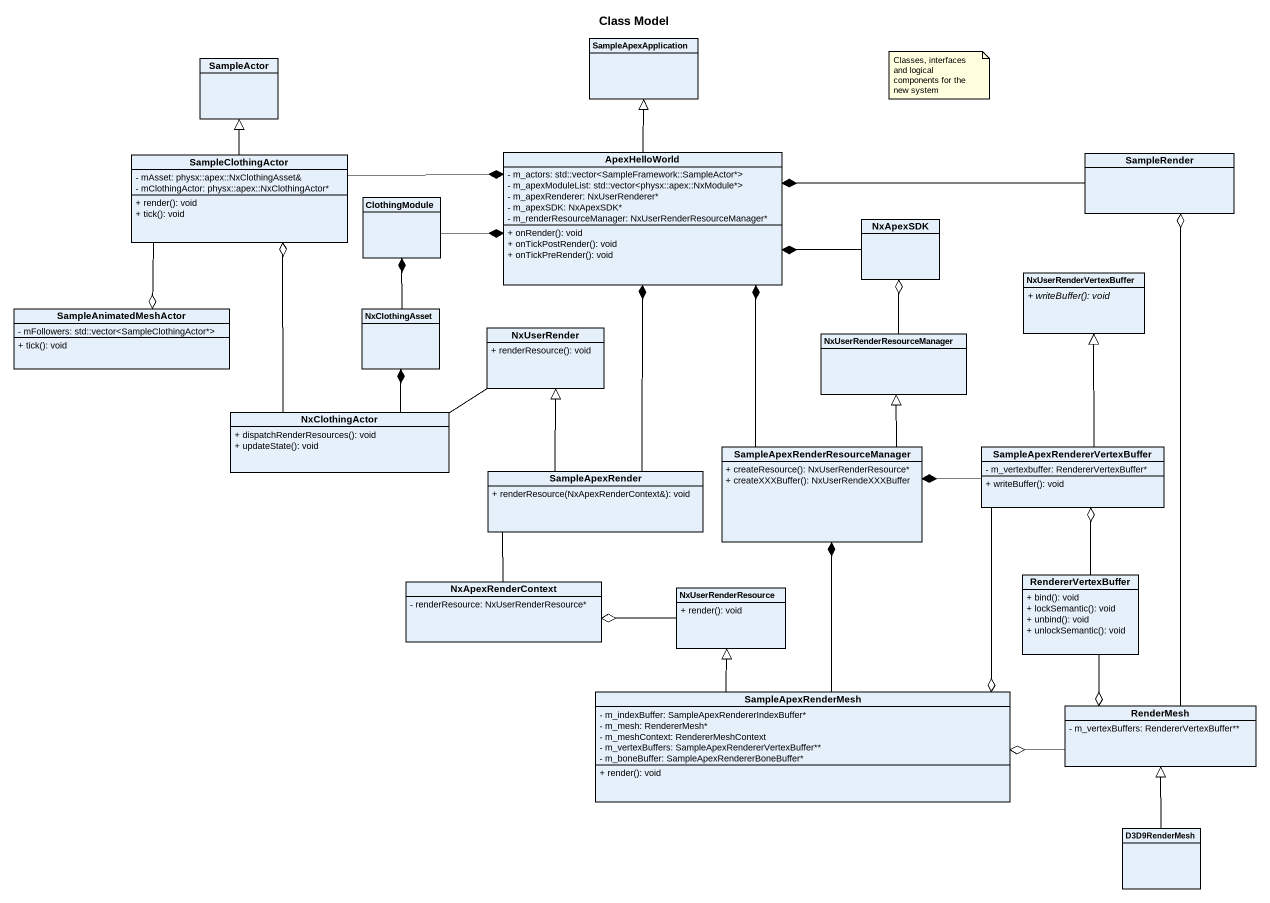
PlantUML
@startuml
title Class Model
hide circle
hide empty members
skinparam classAttributeIconSize 0
class SampleApexApplication
class SampleActor
class SampleClothingActor {
  - mAsset: physx::apex::NxClothingAsset&
  - mClothingActor: physx::apex::NxClothingActor*
  + render(): void
  + tick(): void
}
class ApexHelloWorld {
  - m_actors: std::vector<SampleFramework::SampleActor*>
  - m_apexModuleList: std::vector<physx::apex::NxModule*>
  - m_apexRenderer: NxUserRenderer*
  - m_apexSDK: NxApexSDK*
  - m_renderResourceManager: NxUserRenderResourceManager*
  + onRender(): void
  + onTickPostRender(): void
  + onTickPreRender(): void
}
class SampleRender
class ClothingModule
class NxApexSDK
class NxUserRenderVertexBuffer {
  {abstract} + writeBuffer(): void
}
class SampleAnimatedMeshActor {
  - mFollowers: std::vector<SampleClothingActor*>
  + tick(): void
}
class NxClothingAsset
class NxUserRender {
  + renderResource(): void
}
class NxUserRenderResourceManager
class NxClothingActor {
  + dispatchRenderResources(): void
  + updateState(): void
}
class SampleApexRender {
  + renderResource(NxApexRenderContext&): void
}
class "SampleApexRenderResourceManager" as SampleApexRenderResourceMana {
  + createResource(): NxUserRenderResource*
  + createXXXBuffer(): NxUserRendeXXXBuffer
}
class "SampleApexRendererVertexBuffer" as SampleApexRendererVertexBuff {
  - m_vertexbuffer: RendererVertexBuffer*
  + writeBuffer(): void
}
class NxApexRenderContext {
  - renderResource: NxUserRenderResource*
}
class NxUserRenderResource {
  + render(): void
}
class RendererVertexBuffer {
  + bind(): void
  + lockSemantic(): void
  + unbind(): void
  + unlockSemantic(): void
}
class SampleApexRenderMesh {
  - m_indexBuffer: SampleApexRendererIndexBuffer*
  - m_mesh: RendererMesh*
  - m_meshContext: RendererMeshContext
  - m_vertexBuffers: SampleApexRendererVertexBuffer**
  - m_boneBuffer: SampleApexRendererBoneBuffer*
  + render(): void
}
class RenderMesh {
  - m_vertexBuffers: RendererVertexBuffer**
}
class D3D9RenderMesh
SampleClothingActor -up-|> SampleActor
SampleClothingActor -right-* ApexHelloWorld
SampleClothingActor --o SampleAnimatedMeshActor
ApexHelloWorld -up-|> SampleApexApplication
SampleRender -left-* ApexHelloWorld
ClothingModule -right-* ApexHelloWorld
NxApexSDK -left-* ApexHelloWorld
NxClothingAsset -up-* ClothingModule
NxUserRenderResourceManager -up-o NxApexSDK
NxClothingActor -up-o SampleClothingActor
NxClothingActor -up-* NxClothingAsset
NxClothingActor -right- NxUserRender
SampleApexRender -up-* ApexHelloWorld
SampleApexRender -up-|> NxUserRender
SampleApexRender -- NxApexRenderContext
SampleApexRenderResourceMana -up-* ApexHelloWorld
SampleApexRenderResourceMana -up-|> NxUserRenderResourceManager
SampleApexRendererVertexBuff -up-|> NxUserRenderVertexBuffer
SampleApexRendererVertexBuff -left-* SampleApexRenderResourceMana
SampleApexRendererVertexBuff --o SampleApexRenderMesh
NxUserRenderResource -left-o NxApexRenderContext
RendererVertexBuffer -up-o SampleApexRendererVertexBuff
RendererVertexBuffer --o RenderMesh
SampleApexRenderMesh -up-* SampleApexRenderResourceMana
SampleApexRenderMesh -up-|> NxUserRenderResource
RenderMesh -up-o SampleRender
RenderMesh -left-o SampleApexRenderMesh
D3D9RenderMesh -up-|> RenderMesh
note as N1
  Classes, interfaces and logical components for the new system
end note
@enduml
